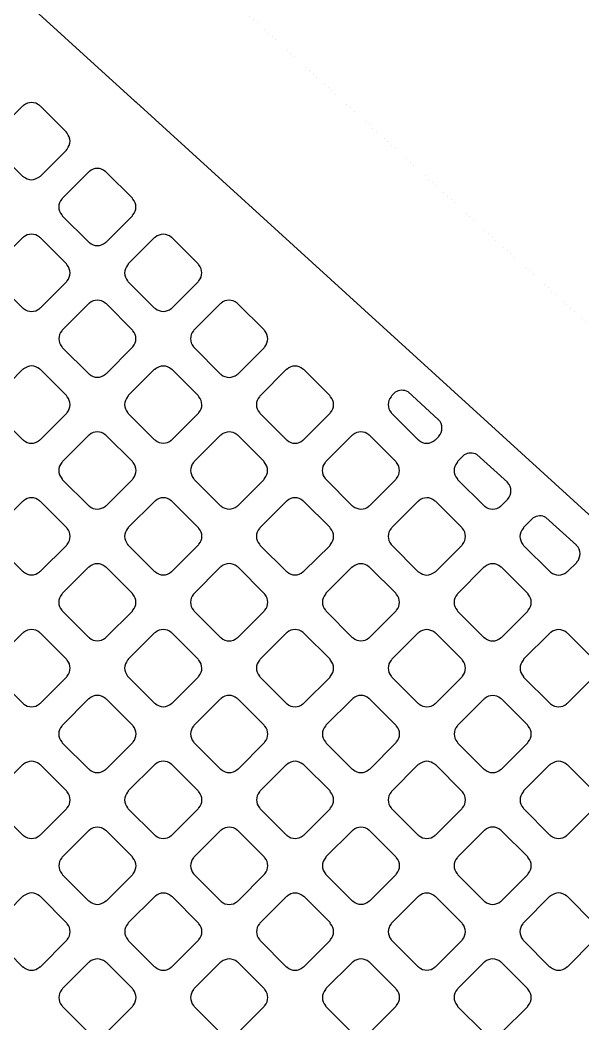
# Model space of a CAD drawing. Header units: millimetres. Extents: x 3440 to 3572, y 2 to 96.
# Drawn here: x 3539.313 to 3540.233, y 55.835 to 57.478 of the extents above; entities that cross this region are included whole.
import ezdxf

# ---------------------------------------------------------------- set-up
doc = ezdxf.new("R2010")
doc.units = ezdxf.units.MM
doc.header["$LTSCALE"] = 23.1
doc.layers.add('gbr-dxf', color=7, linetype='CONTINUOUS')
doc.layers.add('gbr-outline-dxf', color=2, linetype='CONTINUOUS')

msp = doc.modelspace()

# ---------------------------------------------------------------- linework, layer by layer
at = {"layer": 'gbr-dxf', "linetype": 'Continuous'}
msp.add_lwpolyline([(3538.1486, 58.5762), (3539.2753, 57.5501, -0.024318), (3539.277, 57.5485), (3539.5007, 57.3449, -0.03047), (3539.5029, 57.3429), (3540.5061, 56.4292, -0.023884), (3540.5079, 56.4277), (3541.2686, 55.7348, -0.015661), (3541.2696, 55.7339, -0.092405), (3541.3291, 55.6544, -0.015542), (3541.3297, 55.6531, -0.11296), (3541.3569, 55.5352, -0.013611), (3541.3569, 55.534), (3541.3569, 55.3885)], format="xyb", dxfattribs=at)
for points in [[(3539.2732, 57.2925, 0.37947), (3539.2733, 57.2665, -0.092348), (3539.2742, 57.265), (3539.3169, 57.2223, -0.088202), (3539.3184, 57.2214, 0.37981), (3539.3443, 57.2214, -0.095956), (3539.346, 57.2223), (3539.3885, 57.2649, -0.096332), (3539.3895, 57.2665, 0.379092), (3539.3895, 57.2925, -0.099754), (3539.3885, 57.2942), (3539.3459, 57.3368, -0.087638), (3539.3444, 57.3377, 0.37905), (3539.3185, 57.3377, -0.095862), (3539.3168, 57.3368), (3539.2742, 57.2941, -0.096423)], [(3539.3809, 57.1848, 0.379778), (3539.3809, 57.1588, -0.083317), (3539.3818, 57.1574), (3539.4246, 57.1146, -0.096111), (3539.4262, 57.1136, 0.37981), (3539.4522, 57.1136, -0.095956), (3539.4539, 57.1146), (3539.4964, 57.1571, -0.096332), (3539.4974, 57.1588, 0.379092), (3539.4974, 57.1847, -0.091563), (3539.4965, 57.1863), (3539.4537, 57.229, -0.096036), (3539.452, 57.23, 0.378853), (3539.4261, 57.23, -0.096614), (3539.4245, 57.229), (3539.3819, 57.1864, -0.096558)], [(3539.2732, 57.0512, -0.103999), (3539.2743, 57.0494), (3539.3168, 57.0068, -0.099849), (3539.3185, 57.0058, 0.37889), (3539.3444, 57.0058, -0.096117), (3539.3461, 57.0068), (3539.3886, 57.0494, -0.095895), (3539.3896, 57.051, 0.379201), (3539.3896, 57.0769, -0.108153), (3539.3885, 57.0788), (3539.346, 57.1213, -0.096111), (3539.3444, 57.1223, 0.379731), (3539.3184, 57.1223, -0.096458), (3539.3168, 57.1213), (3539.2742, 57.0788, -0.096627), (3539.2733, 57.0771, 0.3795)], [(3539.4887, 57.051, -0.083548), (3539.4896, 57.0496), (3539.5323, 57.0069, -0.096328), (3539.534, 57.0059, 0.379422), (3539.5599, 57.0059, -0.096625), (3539.5616, 57.0069), (3539.6041, 57.0494, -0.096857), (3539.6051, 57.0511, 0.379237), (3539.6051, 57.077, -0.092052), (3539.6042, 57.0786), (3539.5615, 57.1212, -0.095997), (3539.5599, 57.1222, 0.378889), (3539.534, 57.1222, -0.096614), (3539.5323, 57.1212), (3539.4897, 57.0786, -0.096212), (3539.4887, 57.0769, 0.379313)], [(3539.381, 56.9433, -0.096117), (3539.382, 56.9416), (3539.4244, 56.8992, -0.10771), (3539.4263, 56.8982, 0.379201), (3539.4522, 56.8982, -0.095956), (3539.4539, 56.8992), (3539.4963, 56.9417, -0.096111), (3539.4973, 56.9433, 0.379451), (3539.4973, 56.9693, -0.100588), (3539.4963, 56.971), (3539.4539, 57.0134, -0.104101), (3539.4521, 57.0144, 0.379249), (3539.4262, 57.0144, -0.096458), (3539.4245, 57.0134), (3539.382, 56.9709, -0.096627), (3539.381, 56.9692, 0.3795)], [(3539.5965, 56.9693, 0.37947), (3539.5965, 56.9433, -0.092348), (3539.5974, 56.9418), (3539.6402, 56.8989, -0.088202), (3539.6417, 56.898, 0.379308), (3539.6677, 56.898, -0.09601), (3539.6693, 56.899), (3539.7119, 56.9416, -0.096227), (3539.7129, 56.9432, 0.378897), (3539.7129, 56.9691, -0.100106), (3539.7119, 56.9709), (3539.6691, 57.0136, -0.087864), (3539.6676, 57.0145, 0.378964), (3539.6417, 57.0145, -0.095862), (3539.6401, 57.0136), (3539.5974, 56.9709, -0.096423)], [(3539.2732, 56.8355, -0.100082), (3539.2742, 56.8338), (3539.3168, 56.7913, -0.096227), (3539.3184, 56.7903, 0.379201), (3539.3443, 56.7903, -0.095956), (3539.346, 56.7913), (3539.3886, 56.8339, -0.096332), (3539.3896, 56.8356, 0.379308), (3539.3896, 56.8615, -0.095968), (3539.3886, 56.8632), (3539.3459, 56.9059, -0.083772), (3539.3445, 56.9068, 0.37947), (3539.3185, 56.9068, -0.096458), (3539.3169, 56.9058), (3539.2742, 56.8631, -0.096627), (3539.2733, 56.8615, 0.3795)], [(3539.4887, 56.8356, -0.096259), (3539.4897, 56.8339), (3539.5322, 56.7914, -0.10739), (3539.5341, 56.7904, 0.37889), (3539.56, 56.7904, -0.096259), (3539.5617, 56.7913), (3539.6042, 56.8339, -0.095895), (3539.6052, 56.8355, 0.379201), (3539.6051, 56.8615, -0.10047), (3539.6041, 56.8632), (3539.5617, 56.9057, -0.10399), (3539.5599, 56.9067, 0.379731), (3539.5339, 56.9067, -0.096458), (3539.5322, 56.9057), (3539.4897, 56.8632, -0.096857), (3539.4887, 56.8615, 0.3795)], [(3539.7043, 56.8614, 0.379347), (3539.7043, 56.8355, -0.092139), (3539.7052, 56.8339), (3539.7479, 56.7912, -0.087638), (3539.7494, 56.7903, 0.378912), (3539.7753, 56.7903, -0.094875), (3539.777, 56.7912), (3539.8196, 56.8339, -0.095895), (3539.8206, 56.8355, 0.379138), (3539.8206, 56.8615, -0.101038), (3539.8196, 56.8632), (3539.7769, 56.9058, -0.088103), (3539.7755, 56.9067, 0.378338), (3539.7496, 56.9067, -0.096025), (3539.7479, 56.9058), (3539.7052, 56.8631, -0.095895)], [(3539.9198, 56.8356, -0.103506), (3539.9208, 56.8338), (3539.9633, 56.7913, -0.099605), (3539.965, 56.7903, 0.378853), (3539.991, 56.7903, -0.096117), (3539.9926, 56.7913), (3539.9974, 56.796, -0.046682), (3539.9979, 56.7967, 0.39165), (3539.9973, 56.8237, -0.038586), (3539.9969, 56.8243), (3539.9474, 56.8693, 0.275372), (3539.9264, 56.8688), (3539.9207, 56.8632, -0.096111), (3539.9198, 56.8615, 0.379571)], [(3539.3809, 56.7278, -0.092029), (3539.3818, 56.7262), (3539.4245, 56.6836, -0.104101), (3539.4263, 56.6825, 0.379201), (3539.4522, 56.6826, -0.096458), (3539.4539, 56.6835), (3539.4965, 56.7262, -0.096627), (3539.4975, 56.7278, 0.379308), (3539.4975, 56.7537, -0.087946), (3539.4966, 56.7552), (3539.4537, 56.7981, -0.092398), (3539.4521, 56.799, 0.37947), (3539.4262, 56.799, -0.096723), (3539.4245, 56.798), (3539.3819, 56.7554, -0.096857), (3539.3809, 56.7537, 0.3795)], [(3539.5966, 56.7278, -0.104473), (3539.5976, 56.726), (3539.64, 56.6836, -0.100073), (3539.6418, 56.6826, 0.378484), (3539.6677, 56.6826, -0.095528), (3539.6693, 56.6835), (3539.7119, 56.7261, -0.095796), (3539.7128, 56.7278, 0.378516), (3539.7128, 56.7537, -0.107844), (3539.7118, 56.7555), (3539.6694, 56.798, -0.095796), (3539.6677, 56.799, 0.379347), (3539.6418, 56.7989, -0.096458), (3539.6401, 56.798), (3539.5976, 56.7554, -0.096857), (3539.5966, 56.7538, 0.3795)], [(3539.8119, 56.7537, 0.379062), (3539.8119, 56.7278, -0.083163), (3539.8128, 56.7264), (3539.8556, 56.6835, -0.096558), (3539.8573, 56.6826, 0.379413), (3539.8832, 56.6825, -0.096367), (3539.8849, 56.6835), (3539.9275, 56.7261, -0.095895), (3539.9285, 56.7278, 0.378647), (3539.9285, 56.7537, -0.091942), (3539.9275, 56.7552), (3539.8848, 56.798, -0.095895), (3539.8831, 56.799, 0.378884), (3539.8572, 56.799, -0.096259), (3539.8555, 56.798), (3539.8129, 56.7553, -0.096539)], [(3540.0275, 56.7277, -0.091563), (3540.0284, 56.7262), (3540.0711, 56.6835, -0.103902), (3540.0729, 56.6825, 0.378769), (3540.0988, 56.6825, -0.09601), (3540.1005, 56.6835), (3540.1103, 56.6933, -0.046299), (3540.1108, 56.694, 0.392673), (3540.1101, 56.721, -0.031561), (3540.1098, 56.7215), (3540.0601, 56.7667, 0.273533), (3540.0393, 56.7661), (3540.0285, 56.7553, -0.096423), (3540.0275, 56.7537, 0.37901)], [(3539.2733, 56.6201, -0.096625), (3539.2742, 56.6185), (3539.3169, 56.5758, -0.092233), (3539.3185, 56.5748, 0.379308), (3539.3444, 56.5748, -0.09601), (3539.3461, 56.5758), (3539.3886, 56.6183, -0.096328), (3539.3896, 56.6199, 0.378952), (3539.3896, 56.6459, -0.099971), (3539.3886, 56.6476), (3539.3459, 56.6903, -0.087865), (3539.3444, 56.6913, 0.37947), (3539.3184, 56.6912, -0.096723), (3539.3168, 56.6903), (3539.2742, 56.6477, -0.096627), (3539.2733, 56.6461, 0.379731)], [(3539.4887, 56.6199, -0.09253), (3539.4897, 56.6184), (3539.5322, 56.5759, -0.104691), (3539.534, 56.5748, 0.378912), (3539.5599, 56.5748, -0.094875), (3539.5615, 56.5758), (3539.6042, 56.6185, -0.095997), (3539.6052, 56.6201, 0.378429), (3539.6052, 56.646, -0.087652), (3539.6043, 56.6475), (3539.5615, 56.6903, -0.092456), (3539.56, 56.6912, 0.37947), (3539.534, 56.6912, -0.096458), (3539.5324, 56.6902), (3539.4897, 56.6475, -0.096857), (3539.4887, 56.6459, 0.379731)], [(3539.7043, 56.646, 0.379062), (3539.7043, 56.6201, -0.104473), (3539.7053, 56.6183), (3539.7478, 56.5758, -0.100294), (3539.7495, 56.5748, 0.379173), (3539.7755, 56.5748, -0.09601), (3539.7771, 56.5758), (3539.8197, 56.6183, -0.096092), (3539.8206, 56.6199, 0.379351), (3539.8206, 56.6459, -0.108361), (3539.8196, 56.6478), (3539.7771, 56.6903, -0.096527), (3539.7754, 56.6912, 0.379088), (3539.7495, 56.6912, -0.096367), (3539.7478, 56.6903), (3539.7053, 56.6477, -0.095895)], [(3539.9197, 56.6199, -0.083226), (3539.9206, 56.6185), (3539.9635, 56.5757, -0.095895), (3539.9651, 56.5747, 0.378747), (3539.991, 56.5747, -0.09601), (3539.9927, 56.5757), (3540.0353, 56.6183, -0.096227), (3540.0363, 56.6199, 0.37874), (3540.0363, 56.6459, -0.091842), (3540.0353, 56.6474), (3539.9926, 56.6902, -0.095686), (3539.9909, 56.6912, 0.378853), (3539.965, 56.6911, -0.096614), (3539.9634, 56.6902), (3539.9207, 56.6475, -0.096212), (3539.9198, 56.6459, 0.379456)], [(3540.1353, 56.6199, -0.095383), (3540.1363, 56.6183), (3540.1791, 56.5755, -0.091683), (3540.1806, 56.5746, 0.378673), (3540.2066, 56.5746, -0.095612), (3540.2082, 56.5756), (3540.2232, 56.5905, -0.045506), (3540.2237, 56.5912, 0.392126), (3540.223, 56.6183), (3540.2229, 56.6184), (3540.1729, 56.664, 0.2718), (3540.1521, 56.6633), (3540.1364, 56.6475, -0.096857), (3540.1354, 56.6459, 0.379141)], [(3539.381, 56.5122, -0.087848), (3539.3819, 56.5107), (3539.4246, 56.4681, -0.10046), (3539.4263, 56.4671, 0.378912), (3539.4522, 56.4671, -0.094875), (3539.4538, 56.4681), (3539.4964, 56.5106, -0.095997), (3539.4974, 56.5123, 0.378429), (3539.4974, 56.5382, -0.092158), (3539.4964, 56.5398), (3539.4538, 56.5824, -0.096328), (3539.4521, 56.5834, 0.37947), (3539.4262, 56.5834, -0.096723), (3539.4245, 56.5824), (3539.382, 56.5399, -0.096627), (3539.381, 56.5382, 0.379731)], [(3539.5964, 56.5123, -0.096238), (3539.5974, 56.5106), (3539.6401, 56.4679, -0.09197), (3539.6417, 56.4669, 0.379299), (3539.6677, 56.467, -0.095956), (3539.6693, 56.4679), (3539.712, 56.5107, -0.096332), (3539.713, 56.5123, 0.37975), (3539.713, 56.5383, -0.083522), (3539.7121, 56.5397), (3539.6692, 56.5826, -0.087865), (3539.6677, 56.5835, 0.379088), (3539.6418, 56.5835, -0.096225), (3539.6401, 56.5825), (3539.5974, 56.5398, -0.095895), (3539.5964, 56.5382, 0.378576)], [(3539.8121, 56.5123, -0.108042), (3539.8132, 56.5104), (3539.8556, 56.468, -0.104264), (3539.8574, 56.467, 0.379451), (3539.8833, 56.467, -0.096117), (3539.885, 56.468), (3539.9275, 56.5105, -0.095796), (3539.9285, 56.5122, 0.378779), (3539.9285, 56.5381, -0.103884), (3539.9275, 56.5399), (3539.885, 56.5823, -0.108196), (3539.8832, 56.5834, 0.37947), (3539.8572, 56.5833, -0.096458), (3539.8556, 56.5824), (3539.8131, 56.5399, -0.096627), (3539.8121, 56.5383, 0.379731)], [(3540.0276, 56.5121, -0.087343), (3540.0285, 56.5107), (3540.0715, 56.4677, -0.083337), (3540.0729, 56.4668, 0.378417), (3540.0988, 56.4668, -0.096261), (3540.1004, 56.4678), (3540.1432, 56.5105, -0.095686), (3540.1441, 56.5122, 0.378455), (3540.1441, 56.5381, -0.087908), (3540.1432, 56.5396), (3540.1004, 56.5824, -0.092398), (3540.0988, 56.5833, 0.379605), (3540.0728, 56.5833, -0.096458), (3540.0712, 56.5824), (3540.0286, 56.5397, -0.096627), (3540.0276, 56.5381, 0.379471)], [(3539.2733, 56.4045, -0.091745), (3539.2742, 56.4029), (3539.317, 56.3601, -0.087639), (3539.3184, 56.3592, 0.379131), (3539.3444, 56.3592, -0.095506), (3539.346, 56.3602), (3539.3887, 56.4029, -0.095796), (3539.3896, 56.4045, 0.378516), (3539.3897, 56.4304, -0.104141), (3539.3886, 56.4322), (3539.3461, 56.4748, -0.09197), (3539.3445, 56.4757, 0.379347), (3539.3185, 56.4757, -0.096458), (3539.3169, 56.4747), (3539.2742, 56.4321, -0.096627), (3539.2733, 56.4304, 0.379762)], [(3539.4887, 56.4045, -0.087559), (3539.4896, 56.4031), (3539.5324, 56.3603, -0.100073), (3539.5341, 56.3593, 0.379057), (3539.56, 56.3593, -0.096117), (3539.5617, 56.3603), (3539.6042, 56.4028, -0.095895), (3539.6052, 56.4045, 0.379201), (3539.6051, 56.4304, -0.092348), (3539.6042, 56.432), (3539.5615, 56.4747, -0.096111), (3539.5599, 56.4756, 0.378966), (3539.534, 56.4757, -0.09574), (3539.5323, 56.4747), (3539.4897, 56.4321, -0.095824), (3539.4887, 56.4304, 0.378576)], [(3539.7043, 56.4045, -0.10047), (3539.7053, 56.4027), (3539.7479, 56.3601, -0.096332), (3539.7495, 56.3592, 0.37981), (3539.7755, 56.3592, -0.096625), (3539.7771, 56.3601), (3539.8198, 56.4028, -0.096111), (3539.8207, 56.4044, 0.37981), (3539.8207, 56.4304, -0.096608), (3539.8198, 56.432), (3539.777, 56.4748, -0.083651), (3539.7756, 56.4757, 0.379731), (3539.7496, 56.4757, -0.096458), (3539.7479, 56.4747), (3539.7053, 56.4321, -0.096627), (3539.7043, 56.4304, 0.379731)], [(3539.9199, 56.4304, 0.379411), (3539.9199, 56.4044, -0.096117), (3539.9209, 56.4028), (3539.9634, 56.3603, -0.107923), (3539.9652, 56.3592, 0.37886), (3539.9912, 56.3592, -0.095506), (3539.9928, 56.3602), (3540.0354, 56.4028, -0.095394), (3540.0363, 56.4044, 0.379029), (3540.0363, 56.4303, -0.100399), (3540.0353, 56.432), (3539.9928, 56.4745, -0.10437), (3539.991, 56.4755, 0.379357), (3539.9651, 56.4756, -0.096507), (3539.9634, 56.4746), (3539.9209, 56.432, -0.096527)], [(3540.1354, 56.4303, 0.378755), (3540.1354, 56.4044, -0.092162), (3540.1364, 56.4028), (3540.1791, 56.3601, -0.087645), (3540.1806, 56.3591, 0.379201), (3540.2065, 56.3592, -0.096625), (3540.2082, 56.3601), (3540.2508, 56.4027, -0.096332), (3540.2517, 56.4044, 0.379092), (3540.2518, 56.4303, -0.100188), (3540.2508, 56.432), (3540.2081, 56.4747, -0.088103), (3540.2066, 56.4756, 0.378698), (3540.1807, 56.4756, -0.096462), (3540.1791, 56.4746), (3540.1364, 56.4319, -0.096301)], [(3539.3809, 56.2967, -0.083165), (3539.3818, 56.2953), (3539.4246, 56.2525, -0.095602), (3539.4263, 56.2515, 0.379299), (3539.4522, 56.2515, -0.096625), (3539.4539, 56.2525), (3539.4965, 56.2951, -0.096111), (3539.4975, 56.2968, 0.37975), (3539.4975, 56.3227, -0.096766), (3539.4965, 56.3244), (3539.4539, 56.3669, -0.10077), (3539.4522, 56.3679, 0.379088), (3539.4263, 56.3679, -0.096367), (3539.4246, 56.367), (3539.3819, 56.3243, -0.095796), (3539.3809, 56.3226, 0.378576)], [(3539.5966, 56.2968, -0.092052), (3539.5975, 56.2952), (3539.6404, 56.2523, -0.08752), (3539.6418, 56.2514, 0.378747), (3539.6678, 56.2514, -0.09601), (3539.6694, 56.2524), (3539.712, 56.295, -0.096227), (3539.713, 56.2967, 0.379422), (3539.713, 56.3226, -0.088014), (3539.7121, 56.3241), (3539.6693, 56.3669, -0.092233), (3539.6677, 56.3679, 0.379731), (3539.6417, 56.3679, -0.096458), (3539.6401, 56.3669), (3539.5976, 56.3244, -0.096627), (3539.5966, 56.3227, 0.3795)], [(3539.8121, 56.2967, -0.103612), (3539.8132, 56.2949), (3539.8557, 56.2524, -0.100093), (3539.8574, 56.2514, 0.37886), (3539.8833, 56.2514, -0.095506), (3539.8849, 56.2523), (3539.9276, 56.295, -0.096036), (3539.9286, 56.2967, 0.378707), (3539.9286, 56.3226, -0.092029), (3539.9276, 56.3242), (3539.8849, 56.3669, -0.096195), (3539.8833, 56.3678, 0.379249), (3539.8573, 56.3678, -0.096723), (3539.8557, 56.3668), (3539.8131, 56.3243, -0.096857), (3539.8121, 56.3226, 0.379762)], [(3540.0277, 56.3226, 0.378563), (3540.0277, 56.2967, -0.099971), (3540.0287, 56.2949), (3540.0712, 56.2524, -0.096328), (3540.0729, 56.2514, 0.379422), (3540.0988, 56.2514, -0.096625), (3540.1005, 56.2524), (3540.1431, 56.295, -0.096111), (3540.144, 56.2967, 0.37975), (3540.144, 56.3226, -0.096766), (3540.1431, 56.3243), (3540.1006, 56.3668, -0.10077), (3540.0988, 56.3678, 0.379005), (3540.0729, 56.3678, -0.096507), (3540.0713, 56.3668), (3540.0287, 56.3242, -0.096206)], [(3539.2733, 56.1891, -0.103854), (3539.2743, 56.1873), (3539.3168, 56.1448, -0.099849), (3539.3185, 56.1438, 0.378829), (3539.3444, 56.1437, -0.095866), (3539.3461, 56.1447), (3539.3886, 56.1873, -0.096227), (3539.3896, 56.1889, 0.379422), (3539.3896, 56.2149, -0.108195), (3539.3885, 56.2167), (3539.3461, 56.2592, -0.096627), (3539.3444, 56.2602, 0.378966), (3539.3185, 56.2602, -0.095971), (3539.3169, 56.2592), (3539.2743, 56.2166, -0.095895), (3539.2733, 56.215, 0.378576)], [(3539.4887, 56.2148, 0.378939), (3539.4887, 56.1889, -0.083163), (3539.4896, 56.1875), (3539.5324, 56.1446, -0.096227), (3539.5341, 56.1437, 0.379201), (3539.56, 56.1437, -0.095956), (3539.5617, 56.1447), (3539.6043, 56.1873, -0.096332), (3539.6053, 56.1889, 0.37981), (3539.6053, 56.2149, -0.096625), (3539.6043, 56.2166), (3539.5617, 56.2591, -0.100476), (3539.56, 56.2602, 0.3795), (3539.534, 56.2602, -0.096614), (3539.5324, 56.2592), (3539.4897, 56.2165, -0.096539)], [(3539.7044, 56.2149, 0.37891), (3539.7044, 56.189, -0.095866), (3539.7054, 56.1873), (3539.7481, 56.1446, -0.091905), (3539.7497, 56.1436, 0.378417), (3539.7756, 56.1437, -0.096261), (3539.7772, 56.1446), (3539.8198, 56.1872, -0.096036), (3539.8207, 56.1888, 0.378707), (3539.8207, 56.2147, -0.100402), (3539.8197, 56.2165), (3539.777, 56.2592, -0.087648), (3539.7755, 56.2601, 0.378939), (3539.7496, 56.2601, -0.096614), (3539.748, 56.2591), (3539.7054, 56.2165, -0.096539)], [(3539.9198, 56.2147, 0.378563), (3539.9198, 56.1888, -0.092061), (3539.9208, 56.1873), (3539.9633, 56.1447, -0.103973), (3539.9651, 56.1437, 0.379422), (3539.9911, 56.1437, -0.096625), (3539.9927, 56.1447), (3540.0353, 56.1873, -0.096111), (3540.0363, 56.1889, 0.379451), (3540.0363, 56.2149, -0.087916), (3540.0354, 56.2164), (3539.9926, 56.2591, -0.091508), (3539.9911, 56.2601, 0.378391), (3539.9652, 56.2601, -0.096614), (3539.9635, 56.2591), (3539.9208, 56.2164, -0.096206)], [(3540.1354, 56.2149, 0.37947), (3540.1355, 56.1889, -0.104392), (3540.1365, 56.1871), (3540.1788, 56.1448, -0.100151), (3540.1806, 56.1438, 0.37981), (3540.2065, 56.1438, -0.095956), (3540.2082, 56.1448), (3540.2507, 56.1872, -0.096332), (3540.2517, 56.1889, 0.379451), (3540.2517, 56.2148, -0.10824), (3540.2506, 56.2167), (3540.2082, 56.2591, -0.096539), (3540.2066, 56.2601, 0.378699), (3540.1806, 56.2601, -0.09601), (3540.179, 56.2591), (3540.1364, 56.2165, -0.096328)], [(3539.3811, 56.1072, 0.379249), (3539.3811, 56.0813, -0.108042), (3539.3822, 56.0794), (3539.4245, 56.037, -0.104264), (3539.4263, 56.036, 0.379451), (3539.4523, 56.036, -0.096117), (3539.4539, 56.0369), (3539.4965, 56.0795, -0.095895), (3539.4975, 56.0811, 0.379201), (3539.4974, 56.1071, -0.104175), (3539.4964, 56.1089), (3539.454, 56.1512, -0.108174), (3539.4521, 56.1523, 0.3795), (3539.4262, 56.1523, -0.096614), (3539.4245, 56.1513), (3539.3821, 56.1089, -0.096195)], [(3539.5966, 56.0811, -0.087343), (3539.5975, 56.0796), (3539.6404, 56.0367, -0.083337), (3539.6418, 56.0358, 0.378417), (3539.6677, 56.0358, -0.096261), (3539.6694, 56.0368), (3539.7122, 56.0796, -0.095394), (3539.7131, 56.0812, 0.379029), (3539.7131, 56.1071, -0.09253), (3539.7121, 56.1087), (3539.6695, 56.1514, -0.096423), (3539.6678, 56.1524, 0.379731), (3539.6419, 56.1524, -0.096458), (3539.6402, 56.1514), (3539.5976, 56.1087, -0.096627), (3539.5966, 56.1071, 0.379471)], [(3539.8121, 56.107, 0.378755), (3539.8121, 56.0811, -0.087613), (3539.8131, 56.0796), (3539.8557, 56.037, -0.100073), (3539.8574, 56.036, 0.379201), (3539.8834, 56.036, -0.096625), (3539.885, 56.037), (3539.9275, 56.0795, -0.096111), (3539.9285, 56.0811, 0.379451), (3539.9285, 56.1071, -0.092029), (3539.9276, 56.1086), (3539.8849, 56.1513, -0.095997), (3539.8833, 56.1523, 0.378391), (3539.8574, 56.1523, -0.096462), (3539.8557, 56.1513), (3539.8131, 56.1087, -0.096301)], [(3540.0276, 56.0811, -0.096625), (3540.0286, 56.0794), (3540.0712, 56.0369, -0.092233), (3540.0727, 56.0359, 0.37981), (3540.0987, 56.0359, -0.095956), (3540.1003, 56.0369), (3540.1431, 56.0796, -0.096332), (3540.144, 56.0813, 0.37981), (3540.144, 56.1072, -0.083317), (3540.1432, 56.1086), (3540.1004, 56.1514, -0.088202), (3540.0989, 56.1524, 0.379731), (3540.0729, 56.1524, -0.096458), (3540.0713, 56.1514), (3540.0286, 56.1087, -0.096627), (3540.0276, 56.1071, 0.379731)], [(3539.2732, 55.9734, -0.100082), (3539.2742, 55.9717), (3539.3169, 55.9291, -0.095895), (3539.3185, 55.9281, 0.378747), (3539.3444, 55.9281, -0.09601), (3539.3461, 55.9291), (3539.3887, 55.9717, -0.096227), (3539.3897, 55.9734, 0.379422), (3539.3897, 55.9993, -0.096608), (3539.3887, 56.001), (3539.3459, 56.0438, -0.083651), (3539.3445, 56.0447, 0.379731), (3539.3185, 56.0447, -0.096458), (3539.3169, 56.0437), (3539.2742, 56.001, -0.096627), (3539.2733, 55.9994, 0.3795)], [(3539.4888, 55.9734, -0.095866), (3539.4898, 55.9718), (3539.5323, 55.9292, -0.108091), (3539.5342, 55.9282, 0.378417), (3539.5601, 55.9282, -0.096261), (3539.5617, 55.9292), (3539.6043, 55.9717, -0.095394), (3539.6053, 55.9734, 0.379029), (3539.6052, 55.9993, -0.100399), (3539.6042, 56.001), (3539.5618, 56.0435, -0.10437), (3539.56, 56.0445, 0.379731), (3539.534, 56.0445, -0.096458), (3539.5324, 56.0435), (3539.4898, 56.001, -0.096627), (3539.4889, 55.9993, 0.379471)], [(3539.7043, 55.9993, 0.378755), (3539.7044, 55.9734, -0.092162), (3539.7053, 55.9718), (3539.7481, 55.929, -0.087645), (3539.7496, 55.9281, 0.379201), (3539.7755, 55.9281, -0.096625), (3539.7771, 55.9291), (3539.8198, 55.9717, -0.096111), (3539.8207, 55.9734, 0.37975), (3539.8207, 55.9993, -0.104464), (3539.8197, 56.0011), (3539.7772, 56.0437, -0.092456), (3539.7756, 56.0446, 0.379005), (3539.7497, 56.0446, -0.096507), (3539.7481, 56.0436), (3539.7053, 56.0009, -0.096301)], [(3539.9199, 55.9734, -0.087613), (3539.9208, 55.9719), (3539.9634, 55.9293, -0.099849), (3539.9651, 55.9283, 0.37889), (3539.9911, 55.9283, -0.096117), (3539.9927, 55.9293), (3540.0352, 55.9718, -0.095895), (3540.0362, 55.9734, 0.379201), (3540.0362, 55.9994, -0.092348), (3540.0352, 56.001), (3539.9927, 56.0435, -0.096111), (3539.991, 56.0445, 0.379731), (3539.9651, 56.0445, -0.096458), (3539.9634, 56.0435), (3539.9209, 56.001, -0.096627), (3539.9199, 55.9993, 0.3795)], [(3540.1353, 55.9734, -0.10047), (3540.1363, 55.9717), (3540.1789, 55.9291, -0.096111), (3540.1806, 55.9281, 0.37981), (3540.2065, 55.9281, -0.095956), (3540.2082, 55.9291), (3540.2508, 55.9717, -0.096332), (3540.2518, 55.9734, 0.37981), (3540.2518, 55.9993, -0.096625), (3540.2508, 56.001), (3540.208, 56.0438, -0.083651), (3540.2066, 56.0447, 0.379731), (3540.1806, 56.0447, -0.096458), (3540.179, 56.0437), (3540.1363, 56.001, -0.096627), (3540.1353, 55.9994, 0.379731)], [(3539.3811, 55.8656, -0.103582), (3539.3821, 55.8639), (3539.4246, 55.8214, -0.100217), (3539.4263, 55.8204, 0.378417), (3539.4522, 55.8204, -0.096261), (3539.4539, 55.8213), (3539.4966, 55.864, -0.095394), (3539.4975, 55.8657, 0.379029), (3539.4975, 55.8916, -0.092418), (3539.4966, 55.8932), (3539.4539, 55.9358, -0.096857), (3539.4523, 55.9368, 0.379731), (3539.4263, 55.9368, -0.096458), (3539.4246, 55.9358), (3539.3821, 55.8932, -0.096627), (3539.3811, 55.8916, 0.379471)], [(3539.5966, 55.8916, 0.378563), (3539.5966, 55.8656, -0.099971), (3539.5976, 55.8639), (3539.6402, 55.8214, -0.096328), (3539.6418, 55.8204, 0.379422), (3539.6678, 55.8204, -0.096625), (3539.6694, 55.8214), (3539.712, 55.864, -0.096111), (3539.713, 55.8656, 0.37975), (3539.713, 55.8916, -0.096766), (3539.712, 55.8932), (3539.6695, 55.9358, -0.10077), (3539.6678, 55.9368, 0.379005), (3539.6418, 55.9368, -0.096507), (3539.6402, 55.9358), (3539.5976, 55.8932, -0.096206)], [(3539.8121, 55.8655, -0.083317), (3539.8129, 55.8641), (3539.8556, 55.8215, -0.096111), (3539.8573, 55.8205, 0.379308), (3539.8832, 55.8205, -0.09601), (3539.8849, 55.8214), (3539.9275, 55.8641, -0.096227), (3539.9285, 55.8657, 0.378952), (3539.9285, 55.8917, -0.095968), (3539.9275, 55.8933), (3539.885, 55.9358, -0.10077), (3539.8833, 55.9368, 0.37947), (3539.8574, 55.9368, -0.096458), (3539.8557, 55.9358), (3539.813, 55.8932, -0.096627), (3539.8121, 55.8915, 0.379731)], [(3540.0276, 55.8657, -0.092162), (3540.0285, 55.8642), (3540.0714, 55.8213, -0.08752), (3540.0729, 55.8204, 0.37889), (3540.0988, 55.8204, -0.096117), (3540.1004, 55.8214), (3540.1431, 55.864, -0.095895), (3540.1441, 55.8656, 0.379201), (3540.144, 55.8916, -0.087784), (3540.1431, 55.8931), (3540.1003, 55.9359, -0.092233), (3540.0987, 55.9368, 0.379731), (3540.0728, 55.9368, -0.096458), (3540.0711, 55.9359), (3540.0286, 55.8933, -0.096627), (3540.0276, 55.8917, 0.3795)]]:
    msp.add_lwpolyline(points, format="xyb", close=True, dxfattribs=at)
at = {"layer": 'gbr-outline-dxf', "linetype": 'Continuous', "const_width": 0.000025}
msp.add_lwpolyline([(3541.5863, 48.1533), (3541.5863, 55.5349, 0.211094), (3541.4229, 55.9046), (3535.7496, 61.0709, -0.211095), (3535.5863, 61.4406), (3535.5863, 69.3438, 0.414217), (3535.0863, 69.8438), (3522.0863, 69.8438, 0.414217), (3521.5863, 69.3438), (3521.5863, 61.4406, 0.211094), (3521.7497, 61.0709), (3527.4229, 55.9046, -0.211095), (3527.5863, 55.5349), (3527.5863, 46.7771, 0.414217), (3528.0863, 46.2771), (3533.0863, 46.2771, 0.414217), (3533.5863, 46.7771), (3533.5863, 47.1533, -0.414217), (3534.0863, 47.6533), (3541.0863, 47.6533, 0.414217)], format="xyb", close=True, dxfattribs=at)

doc.saveas('drawing.dxf')
